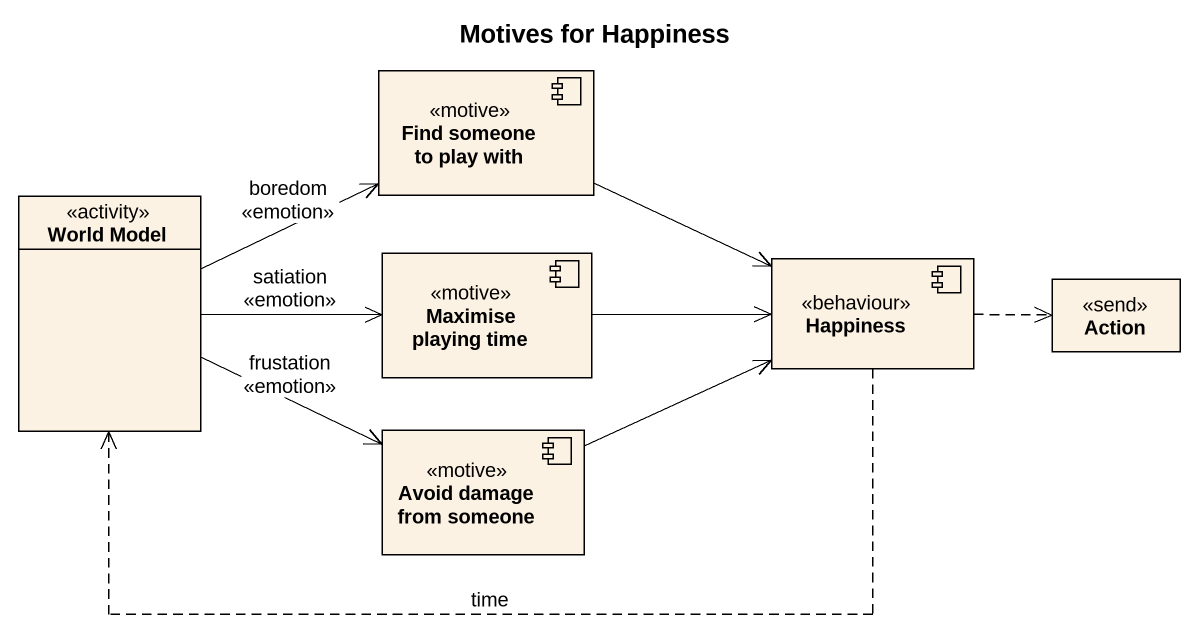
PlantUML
@startuml
title Motives for Happiness
allowmixing
hide circle
hide empty members
component "Find someone to play with" as Find_someone_to_play_with <<motive>>
class "World Model" as World_Model <<activity>>
component "Maximise playing time" as Maximise_playing_time <<motive>>
component Happiness <<behaviour>>
class "Action" as Action_ <<send>>
component "Avoid damage from someone" as Avoid_damage_from_someone <<motive>>
Find_someone_to_play_with -right-> Happiness
World_Model -right-> Find_someone_to_play_with : boredom\n<<emotion>>
World_Model -right-> Maximise_playing_time : satiation\n<<emotion>>
World_Model -right-> Avoid_damage_from_someone : frustation\n<<emotion>>
Maximise_playing_time -right-> Happiness
Happiness .left.> World_Model : time
Happiness .right.> Action_
Avoid_damage_from_someone -right-> Happiness
@enduml
